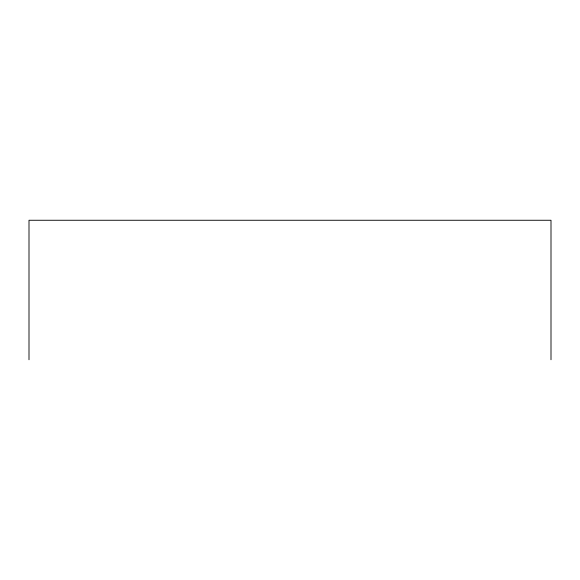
<?xml version="1.0" encoding="UTF-8"?>
<svg xmlns="http://www.w3.org/2000/svg" width="580" height="580" viewBox="0 0 580 580"><rect width="100%" height="100%" fill="white"/><g stroke="black" fill="none" stroke-linecap="round" stroke-linejoin="round"><path stroke-width="0.87" d="M551 359.738L551 220.262L29 220.262L29 359.738"/></g></svg>
